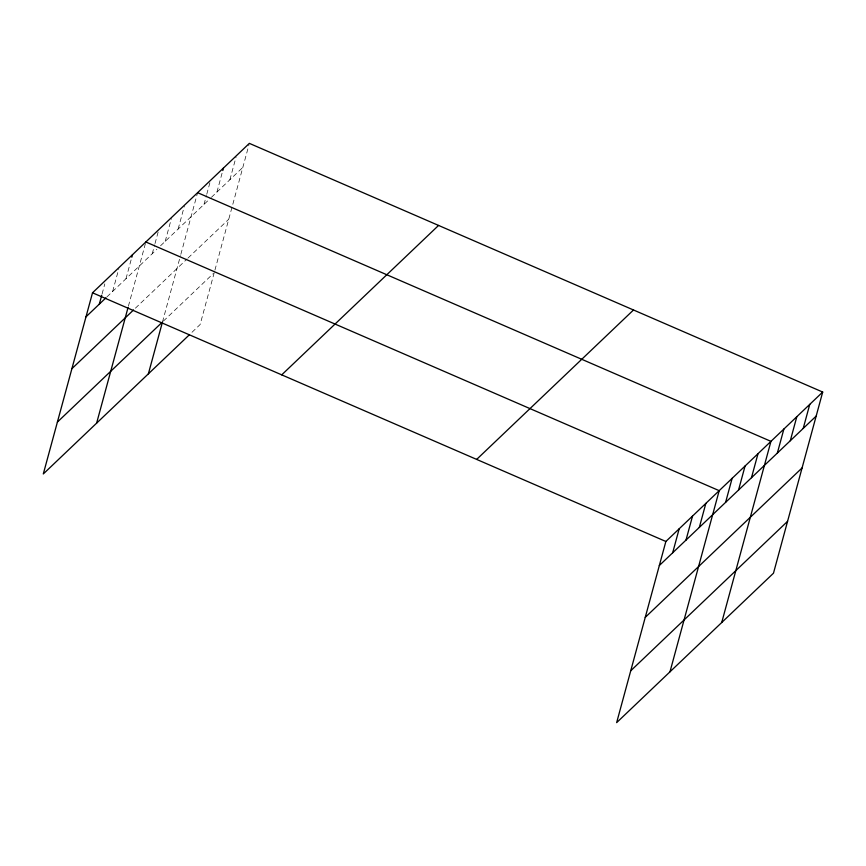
<?xml version="1.0" encoding="UTF-8"?>
<svg xmlns="http://www.w3.org/2000/svg" width="866" height="866" viewBox="0 0 866 866"><rect width="100%" height="100%" fill="white"/><g stroke="black" fill="none" stroke-linecap="round" stroke-linejoin="round"><path stroke-width="0.65" stroke-dasharray="4.33 3.25" d="M102.069 294.007L104.818 283.886M112.656 291.431L118.837 268.655M125.981 278.722L131.827 257.224M128.395 306.207L145.499 243.249M152.254 253.695L154.657 244.84M155.003 243.573L158.446 230.93M165.19 241.365L171.381 218.6M178.136 229.046L184.317 206.27M162.472 321.99L180.507 255.6M180.853 254.301L197.253 193.941M204.008 204.387L206.411 195.532M206.757 194.265L210.2 181.611M216.944 192.057L222.789 170.548M229.891 179.727L236.072 156.963M214.227 272.671L200.133 324.523L190.899 333.334M214.92 270.127L249.018 144.633M106.94 296.876L156.876 249.3M160.567 245.771L210.481 198.227M211.401 197.34L242.826 167.398M135.388 308.188L187.153 258.88M188.074 258.003L228.743 219.25M163.393 321.102L213.296 273.559"/><path stroke-width="1.3" d="M822.7 392.049L665.867 541.477L616.646 722.634L773.479 573.205L822.7 392.049L249.354 143.366L92.521 292.795L43.3 473.951L189.048 335.088M99.319 304.128L101.723 295.274M131.827 257.224L132.509 254.691M96.624 423.149L128.049 307.506M148.378 373.841L162.472 321.99M222.789 170.548L223.482 168.015M672.665 552.811L679.193 528.769M685.991 540.113L692.529 516.071M699.327 527.405L705.855 503.373M669.97 671.832L719.191 490.665L145.845 241.982M725.6 502.377L732.127 478.335M738.536 490.048L745.063 466.016M751.472 477.718L758.01 453.687M721.724 622.513L770.946 441.357L197.6 192.674M777.354 453.07L783.882 429.027M790.29 440.74L796.817 416.698M803.226 428.41L809.764 404.368M85.994 316.826L105.988 297.774M71.9 368.678L133.548 309.952M57.383 422.099L161.541 322.866M281.721 374.859L438.564 225.431M476.657 459.413L633.501 309.985M659.329 565.509L816.173 416.081M645.246 617.361L802.078 467.932M630.729 670.782L787.562 521.354M92.521 292.795L665.867 541.477"/></g></svg>
